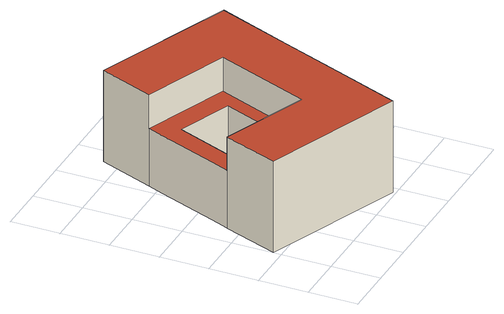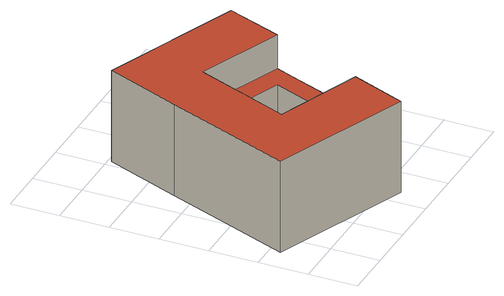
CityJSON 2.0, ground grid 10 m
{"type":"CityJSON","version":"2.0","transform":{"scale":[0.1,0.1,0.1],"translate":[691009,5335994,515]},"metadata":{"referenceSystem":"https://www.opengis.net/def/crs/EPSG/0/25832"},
"CityObjects":{
"building1":{"type":"Building","attributes":{"Gemeindeschluessel":"09162000","HoeheDach":"534.450","HoeheGrund":"515.042","Methode":"2000","NiedrigsteTraufeDesGebaeudes":"527.312","Geometrietyp2DReferenz":"3000","Height.highReference":"highestRoofEdge","Height.lowReference":"lowestGroundPoint","Height.status":"measured","measuredHeight":19.41,"function":"31001_3020","roofType":"1000","storeysAboveGround":4},"address":[{"country":"Germany","locality":"München","thoroughfareName":"Arcisstraße 21"}],"geometry":[{"type":"Solid","lod":"2","boundaries":[[[[0,1,2,3,4,5]],[[6,2,1,7]],[[8,9,6,7,10]],[[4,11,12,5]],[[13,14,15,16]],[[17,18,19,20]],[[21,22,23,24,8,10,25,26,27,28,29]],[[30,29,28,31]],[[11,30,31,12]],[[18,9,8,19]],[[5,12,31,28,27,26,25,10,7,1,0],[32,16,15,33]],[[34,13,16,32]],[[21,17,20,22]],[[35,34,32,33]],[[19,8,24,23,22,20],[14,13,34,35]],[[4,3,2,6,9,18,17,21,29,30,11]],[[14,35,33,15]]]],"semantics":{"surfaces":[{"type":"WallSurface"},{"type":"GroundSurface"},{"type":"RoofSurface","Dachneigung":"90.000","Dachorientierung":"-1.000","Flaeche":"250.224","Z_MAX":"12.271","Z_MAX_ASL":"527.312","Z_MIN":"12.271","Z_MIN_ASL":"527.312"},{"type":"RoofSurface","Dachneigung":"90.000","Dachorientierung":"-1.000","Flaeche":"979.336","Z_MAX":"19.408","Z_MAX_ASL":"534.450","Z_MIN":"19.408","Z_MIN_ASL":"534.450"}],"values":[[0,0,0,0,0,0,0,0,0,0,1,0,0,0,2,3,0]]}}]}
},
"vertices":[
[390,268,0],[451,422,0],[451,422,195],[390,268,195],[348,160,195],[348,160,0],[166,534,195],[166,534,0],[121,422,123],[121,422,195],[121,422,0],[287,6,195],[287,6,0],[210,212,123],[254,323,123],[254,323,0],[210,212,0],[222,161,195],[298,354,195],[298,354,123],[222,161,123],[46,230,195],[46,230,123],[60,266,123],[108,389,123],[108,389,0],[60,266,0],[46,230,0],[45,229,0],[45,229,195],[2,117,195],[2,117,0],[99,255,0],[143,366,0],[99,255,123],[143,366,123]
]}
